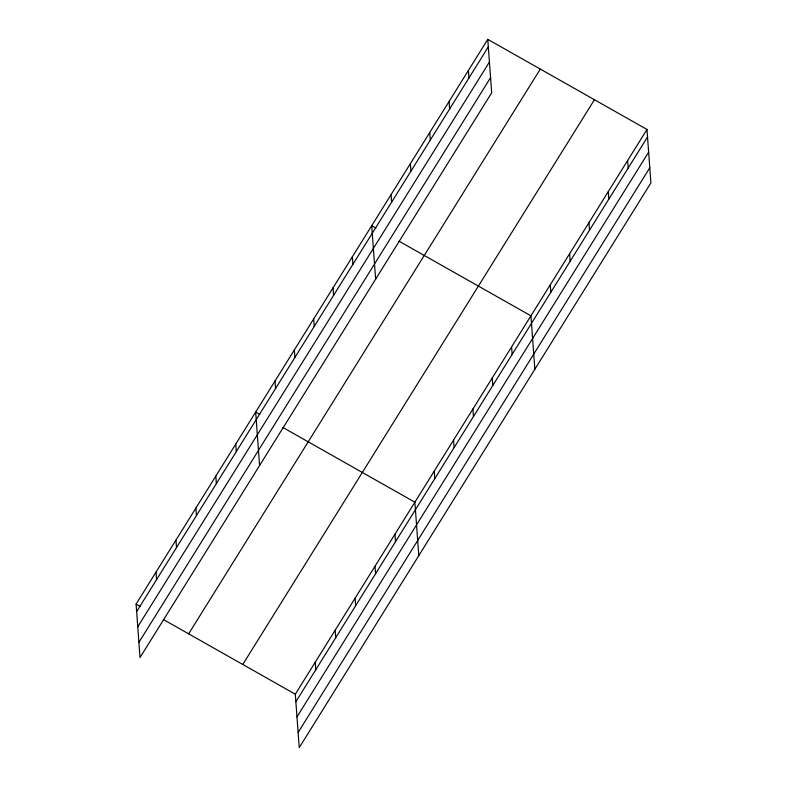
<?xml version="1.0" encoding="UTF-8"?>
<svg xmlns="http://www.w3.org/2000/svg" width="787" height="787" viewBox="0 0 787 787"><rect width="100%" height="100%" fill="white"/><g stroke="black" fill="none" stroke-linecap="round" stroke-linejoin="round"><path stroke-width="1.18" d="M487.763 39.35L491.688 92.797L140.017 657.538L136.102 604.091L487.763 39.35L646.983 129.462L650.898 182.909L299.237 747.65L295.312 694.203L646.983 129.462M136.653 611.617L488.314 46.876M137.764 626.777L489.425 62.025M138.905 642.389L490.567 77.638M188.644 633.83L540.305 69.089M242.77 664.474L594.431 99.723M295.873 701.729L647.534 136.987M296.984 716.888L648.645 152.137M298.125 732.5L649.787 167.749M375.911 228.092L371.71 225.712L375.635 279.159M399.029 241.176L530.93 315.833L534.855 369.27M259.867 414.464L255.667 412.083L259.582 465.52M282.986 427.548L414.877 502.195L418.802 555.642M136.102 604.091L140.302 606.472M163.421 619.556L295.312 694.203M627.633 160.528L628.193 168.054M608.292 191.585L608.853 199.111M588.951 222.642L589.502 230.168M569.611 253.709L570.162 261.235M550.27 284.766L550.821 292.292M511.589 346.89L512.14 354.416M492.249 377.947L492.8 385.473M468.413 70.407L468.973 77.933M472.908 409.014L473.459 416.539M449.072 101.474L449.633 108.999M453.568 440.071L454.119 447.596M429.732 132.531L430.282 140.056M434.227 471.138L434.778 478.663M410.391 163.598L410.942 171.123M391.05 194.655L391.601 202.18M394.956 534.196L395.507 541.722M352.369 256.778L352.92 264.304M375.025 566.197L375.576 573.723M333.029 287.835L333.58 295.361M355.094 598.199L355.655 605.724M313.688 318.902L314.239 326.428M335.173 630.2L335.724 637.726M294.348 349.959L294.899 357.485M315.243 662.201L315.794 669.727M275.007 381.016L275.558 388.542M235.736 444.084L236.287 451.61M215.805 476.086L216.356 483.612M195.884 508.087L196.435 515.613M175.954 540.089L176.504 547.614M156.023 572.09L156.574 579.616"/></g></svg>
